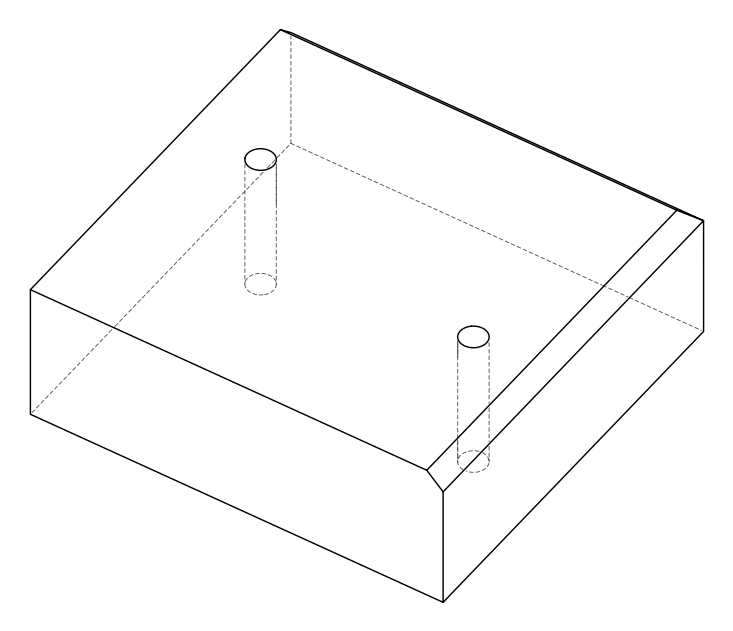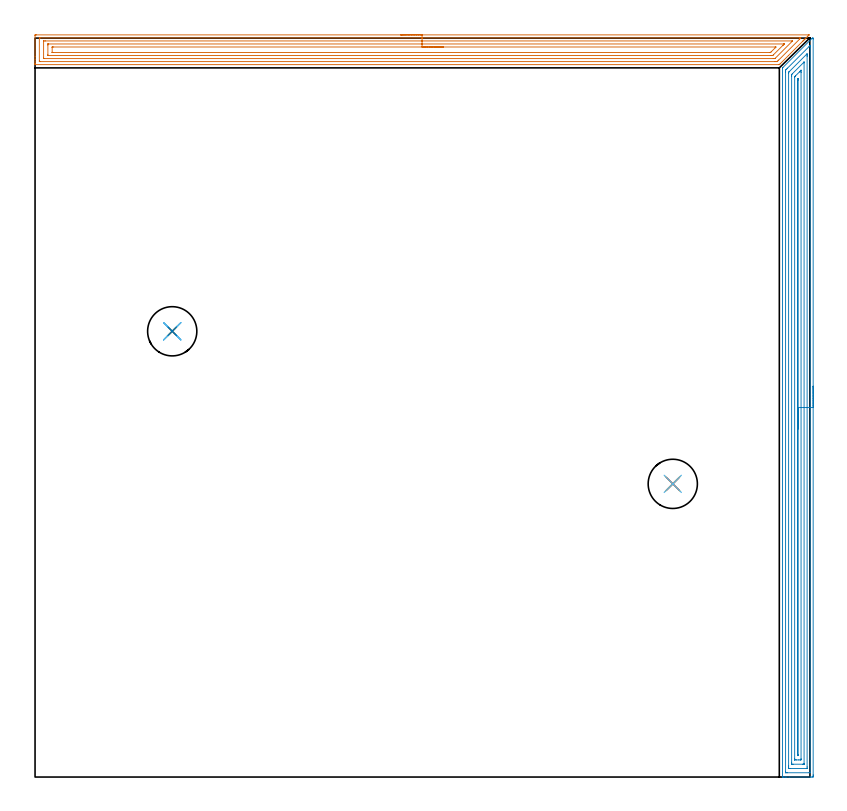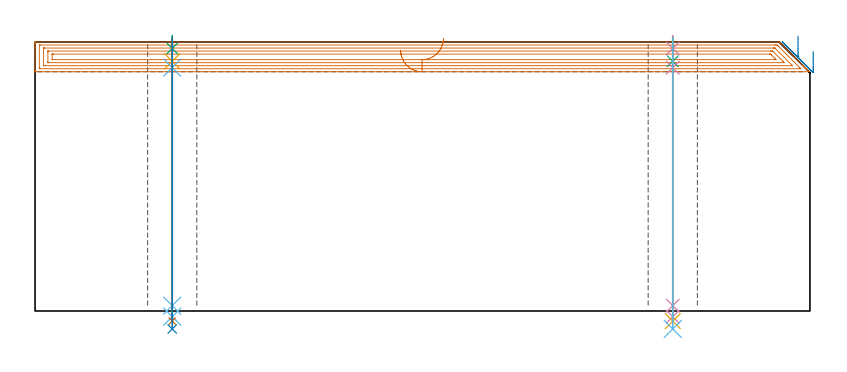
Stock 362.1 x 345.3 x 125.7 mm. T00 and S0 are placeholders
(PLAN: 12 operations, 9 tool changes, 34.4 min)
(1 AREA_MILL | FG_CHAMFER_SURFACE | UGT0205_001 | 14.51 min | 34974 mm3)
(2 AREA_MILL_1 | FG_CHAMFER_SURFACE_1 | UGT0205_001 | 16.43 min | 34375 mm3)
(3 SPOT_DRILL | STEP1HOLE | NXT0321_9005460120000 | 0.05 min | 190 mm3)
(4 SPOT_DRILL_1 | STEP1HOLE_1 | NXT0321_9005460120000 | 0.05 min | 186 mm3)
(5 DRILL_BLIND_HOLE_INTO_CENTER | STEP1HOLE | NXT0301_125 | 0.05 min | 172 mm3)
(6 GUN_DRILL_THROUGH_HOLE | STEP1HOLE | UGT0307_001 | 0.56 min | 2259 mm3)
(7 SPADE_DRILL_TO_ENLARGE_THROUGH_HOLE | STEP1HOLE | UGT0306_005 | 0.53 min | 18096 mm3)
(8 DRILL_TO_ENLARGE_THROUGH_HOLE | STEP1HOLE | UGT0301_055 | 0.55 min | 31460 mm3)
(9 DRILL_BLIND_HOLE_INTO_CENTER_1 | STEP1HOLE_1 | NXT0301_125 | 0.05 min | 178 mm3)
(10 GUN_DRILL_THROUGH_HOLE_1 | STEP1HOLE_1 | UGT0307_001 | 0.56 min | 2269 mm3)
(11 SPADE_DRILL_TO_ENLARGE_THROUGH_HOLE_1 | STEP1HOLE_1 | UGT0306_005 | 0.53 min | 18093 mm3)
(12 DRILL_TO_ENLARGE_THROUGH_HOLE_1 | STEP1HOLE_1 | UGT0301_055 | 0.55 min | 31466 mm3)
(TOOL UGT0205_001 | Chamfer Mill 20 x 3 x 45 deg. | D20 FL50 Z2)
(TOOL NXT0321_9005460120000 | NC Spot Drill, 142deg, 12mm, Carbide, Uncoated | D12 PA142 FL30 Z2)
(TOOL NXT0301_125 | Carbide Drill 6mm [861.1-0600-018A1-GP GC34] | D6 PA150 FL18.7 Z2)
(TOOL UGT0307_001 | Gun Drill 5 mm | D5 PA130 FL24 Z1)
(TOOL UGT0306_005 | Spade Drill 14.5mm | D14.5 PA132 FL10 Z2)
(TOOL UGT0301_055 | Twist Drill 23 mm | D23 PA118 FL155 Z2)
(OP 1 AREA_MILL)
G17 G21 G94 G90
T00 M6
G54
G17 G0 G90 X170.85 Y346.8 S1061 M3
G43 Z135.7 H0
Z121.8
G94 G1 X170.888 Z120.928 F250.
X171.002 Z120.063
X171.191 Z119.212
X171.453 Z118.38
X171.787 Z117.574
X172.19 Z116.8
X172.658 Z116.064
X173.19 Z115.372
X173.779 Z114.729
X174.422 Z114.14
X175.114 Z113.608
X175.85 Z113.14
X176.624 Z112.737
X177.43 Z112.403
X178.262 Z112.141
X179.113 Z111.952
X179.978 Z111.838
X180.85 Z111.8
X361.664 Y346.799 Z111.799
X361.683 Y346.794 Z111.804
X361.664 Y346.767 Z111.831
X361.529 Y346.628 Z111.971
X361.068 Y346.167 Z112.432
X360.886 Y345.984 Z112.612
X360.374 Y345.474 Z113.125
X360.173 Y345.272 Z113.326
X360.01 Y345.107 Z113.487
X359.85 Y344.949 Z113.648
X359.726 Y344.825 Z113.773
X359.572 Y344.669 Z113.926
X359.421 Y344.52 Z114.078
X359.279 Y344.378 Z114.22
X359.133 Y344.231 Z114.364
X358.992 Y344.091 Z114.507
X358.832 Y343.931 Z114.667
X358.695 Y343.793 Z114.803
X352.124 Y337.224 Z121.376
X348.099 Y333.198 Z125.4
X347.892 Y332.994 Z125.604
X347.795 Y332.903 Z125.689
X347.652 Y332.9 Z125.7
X0.185
X0.01 Y332.903 Z125.689
X0.003 Y333.054 Z125.538
X0. Y333.213 Z125.386
Y333.429 Z125.171
Y334.155 Z124.44
Y335.394 Z123.203
Y336.783 Z121.812
Y346.422 Z112.176
X0.004 Y346.682 Z111.916
X0.01 Y346.792 Z111.806
X0.123 Y346.799 Z111.799
X0.632 Y346.8 Z111.8
X180.85
Y345.386 Z113.214
X357.318 Y345.385 Z113.215
X357.49 Y345.384 Z113.216
X357.659 Y345.38 Z113.22
X357.812 Y345.373 Z113.227
X357.742 Y345.299 Z113.301
X357.596 Y345.148 Z113.452
X357.49 Y345.04 Z113.56
X357.303 Y344.853 Z113.747
X347.481 Y335.031 Z123.569
X347.12 Y334.676 Z123.924
X346.757 Y334.321 Z124.279
X346.59 Y334.319 Z124.281
X345.863 Y334.315 Z124.285
X345.7 Y334.314 Z124.286
X2.421 Y334.315 Z124.285
X2.257 Y334.316 Z124.284
X2.061 Y334.32 Z124.28
X2.019 Y334.321 Z124.279
X2.01 Y334.345 Z124.255
X2.007 Y334.38 Z124.22
X2.001 Y334.566 Z124.034
Y345.081 Z113.519
X2.005 Y345.219 Z113.381
X2.01 Y345.329 Z113.271
X2.019 Y345.379 Z113.221
X2.585 Y345.385 Z113.215
X180.85 Y345.386 Z113.214
Y343.972 Z114.628
X353.731 Y343.971 Z114.629
X353.801
X353.912 Y343.967 Z114.633
X353.944 Y343.965 Z114.635
X353.93 Y343.94 Z114.66
X353.912 Y343.913 Z114.687
X353.853 Y343.852 Z114.748
X353.794 Y343.793 Z114.807
X345.863 Y335.862 Z122.738
X345.764 Y335.771 Z122.829
X345.724 Y335.735 Z122.865
X345.684 Y335.734 Z122.866
X345.507 Y335.73 Z122.87
X345.151 Y335.729 Z122.871
X344.969 Y335.728 Z122.872
X4.392 Y335.729 Z122.871
X4.21 Y335.73 Z122.87
X4.029 Y335.734 Z122.866
X4.012 Y335.735 Z122.865
X4.008 Y335.748 Z122.852
X4.003 Y335.784 Z122.816
X4.001 Y335.838 Z122.762
X4. Y335.907 Z122.693
X4.001 Y343.793 Z114.807
X4.003 Y343.896 Z114.704
X4.007 Y343.947 Z114.653
X4.011 Y343.965 Z114.635
X4.032 Y343.967 Z114.633
X4.21 Y343.97 Z114.63
X4.922 Y343.972 Z114.628
X180.85
Y342.557 Z116.043
X349.808
X349.961 Y342.555 Z116.045
X350.04 Y342.553 Z116.047
X350.08 Y342.551 Z116.049
X350.071 Y342.532 Z116.068
X350.028 Y342.484 Z116.116
X349.958 Y342.41 Z116.19
X349.592 Y342.041 Z116.559
X349.517 Y341.966 Z116.634
X344.969 Y337.418 Z121.182
X344.748 Y337.206 Z121.394
X344.688 Y337.15 Z121.45
X344.597 Y337.148 Z121.452
X344.074 Y337.144 Z121.456
X343.707 Y337.143 Z121.457
X6.153
X6.092 Y337.144 Z121.456
X6.028 Y337.147 Z121.453
X6.012 Y337.149 Z121.451
X6.008 Y337.169 Z121.431
X6.005 Y337.222 Z121.378
X6. Y337.658 Z120.942
Y342.039 Z116.561
X6.006 Y342.478 Z116.122
X6.01 Y342.532 Z116.068
X6.013 Y342.551 Z116.049
X6.05 Y342.552 Z116.048
X6.19 Y342.555 Z116.045
X6.366 Y342.557 Z116.043
X180.85
Y341.143 Z117.457
X345.885
X346.226 Y341.136 Z117.464
X346.181 Y341.086 Z117.514
X346.066 Y340.966 Z117.634
X345.945 Y340.843 Z117.757
X345.863 Y340.761 Z117.839
X344.074 Y338.972 Z119.628
X343.854 Y338.752 Z119.848
X343.757 Y338.657 Z119.943
X343.695 Y338.6 Z120.
X343.661 Y338.571 Z120.029
X343.615 Y338.564 Z120.036
X343.18 Y338.557 Z120.043
X343.158
X8.66
X8.241 Y338.559 Z120.041
X8.032 Y338.562 Z120.038
X8.013 Y338.564 Z120.036
X8.008 Y338.578 Z120.022
X8.003 Y338.616 Z119.984
X8.001 Y338.671 Z119.929
X8. Y340.956 Z117.644
X8.002 Y341.052 Z117.548
X8.006 Y341.11 Z117.49
X8.01 Y341.137 Z117.463
X8.028 Y341.138 Z117.462
X8.245 Y341.141 Z117.459
X8.682 Y341.143 Z117.457
X180.85
X181.722 Z117.495
X182.586 Z117.609
X183.438 Z117.798
X184.27 Z118.06
X185.076 Z118.394
X185.85 Z118.797
X186.586 Z119.265
X187.278 Z119.796
X187.921 Z120.386
X188.51 Z121.029
X189.041 Z121.721
X189.51 Z122.457
X189.913 Z123.231
X190.247 Z124.037
X190.509 Z124.869
X190.698 Z125.72
X190.812 Z126.585
X190.85 Z127.457
G0 Z135.7
M5
M2
(OP 2 AREA_MILL_1)
G17 G21 G94 G90
T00 M6
G54
G17 G0 G90 X363.6 Y182.65 S1061 M3
G43 Z135.7 H0
Z121.4
G94 G1 Y182.612 Z120.528 F250.
Y182.498 Z119.664
Y182.309 Z118.812
Y182.047 Z117.98
Y181.713 Z117.174
Y181.31 Z116.4
Y180.842 Z115.664
Y180.31 Z114.972
Y179.721 Z114.329
Y179.078 Z113.74
Y178.386 Z113.209
Y177.65 Z112.74
Y176.876 Z112.337
Y176.07 Z112.003
Y175.238 Z111.741
Y174.386 Z111.552
Y173.522 Z111.438
Y172.65 Z111.4
Y1.003
X363.599 Y0.622 Z111.401
X363.594 Y0.115 Z111.404
X363.592 Y0.009 Z111.406
X363.091 Y0.004 Z111.906
X362.475 Y0. Z112.523
X352.465 Z122.529
X351.042 Z123.955
X350.694 Z124.301
X349.999 Z125.001
X349.699 Z125.3
X349.326 Z125.665
X349.303 Y0.009 Z125.688
X349.3 Y0.175 Z125.7
Y331.273
X349.304 Y331.395 Z125.689
X349.337 Y331.434 Z125.658
X349.444 Y331.545 Z125.555
X363.091 Y345.192 Z111.906
X363.192 Y345.29 Z111.805
X363.214 Y345.296 Z111.782
X363.592 Y345.298 Z111.407
X363.595 Y345.252 Z111.405
X363.598 Y345.125 Z111.402
X363.6 Y344.868 Z111.4
Y172.65
X362.186 Z112.814
X362.185 Y2.191 Z112.815
X362.184 Y2.082 Z112.816
X362.181 Y2.029 Z112.819
X362.18 Y2.01 Z112.82
X362.132 Y2.008 Z112.868
X361.725 Y2.001 Z113.275
X351.58 Y2. Z123.42
X351.099 Y2.001 Z123.901
X350.846 Y2.006 Z124.154
X350.73 Y2.01 Z124.27
X350.721 Y2.017 Z124.279
X350.718 Y2.036 Z124.282
X350.716 Y2.086 Z124.284
X350.715 Y2.187 Z124.285
X350.714 Y2.389 Z124.286
Y329.465
X350.72 Y330.353 Z124.28
X350.739 Y330.379 Z124.261
X351.158 Y330.805 Z123.842
X351.58 Y331.23 Z123.42
X361.688 Y341.338 Z113.312
X361.833 Y341.48 Z113.167
X362.154 Y341.792 Z112.846
X362.179 Y341.81 Z112.821
X362.181 Y341.725 Z112.819
X362.183 Y341.525 Z112.817
X362.186 Y341.124 Z112.814
Y172.65
X360.771 Z114.229
Y4.751
X360.769 Y4.197 Z114.231
X360.766 Y4.028 Z114.234
X360.765 Y4.014 Z114.235
X360.746 Y4.01 Z114.254
X360.695 Y4.004 Z114.305
X360.629 Y4.001 Z114.371
X352.66 Y4. Z122.34
X352.465 Y4.002 Z122.535
X352.27 Y4.006 Z122.73
X352.146 Y4.01 Z122.854
X352.136 Y4.085 Z122.864
X352.133 Y4.197 Z122.867
X352.13 Y4.535 Z122.87
X352.129 Y5.091 Z122.871
X352.128 Y5.43 Z122.872
X352.129 Y328.931 Z122.871
X352.131 Y329.209 Z122.869
X352.133 Y329.277 Z122.867
X352.135 Y329.309 Z122.865
X352.148 Y329.337 Z122.852
X352.287 Y329.486 Z122.713
X352.376 Y329.576 Z122.624
X352.465 Y329.666 Z122.535
X360.435 Y337.636 Z114.565
X360.488 Y337.688 Z114.512
X360.595 Y337.788 Z114.405
X360.765 Y337.947 Z114.235
X360.766 Y337.868 Z114.234
X360.77 Y337.529 Z114.23
X360.771 Y337.189 Z114.229
Y336.635
Y172.65
X359.357 Z115.643
Y6.178
X359.356 Y6.078 Z115.644
X359.353 Y6.018 Z115.647
X359.35 Y6.01 Z115.65
X359.343 Y6.006 Z115.657
X359.316 Y6.003 Z115.684
X359.099 Y6.001 Z115.901
X358.664 Y6. Z116.336
X354.22 Z120.78
X353.797 Y6.006 Z121.203
X353.587 Y6.01 Z121.413
X353.549 Y6.018 Z121.451
X353.547 Y6.054 Z121.453
X353.545 Y6.114 Z121.455
X353.543 Y6.684 Z121.457
Y6.878
Y327.504
X353.544 Y327.698 Z121.456
X353.547 Y328.048 Z121.453
X353.55 Y328.222 Z121.45
X353.558 Y328.298 Z121.442
X353.599 Y328.341 Z121.401
X353.842 Y328.592 Z121.158
X359.258 Y334.01 Z115.742
X359.302 Y334.051 Z115.698
X359.331 Y334.075 Z115.669
X359.35 Y334.089 Z115.65
X359.352 Y334.078 Z115.648
X359.355 Y334.008 Z115.645
X359.357 Y333.954 Z115.643
Y333.724
Y172.65
X357.943 Z117.057
Y8.499
X357.941 Y8.333 Z117.059
X357.936 Y8.01 Z117.064
X357.778 Y8.005 Z117.222
X357.551 Y8.001 Z117.449
X356.893 Y8. Z118.107
X355.781 Z119.219
X355.122 Y8.002 Z119.878
X355.028 Y8.005 Z119.972
X354.972 Y8.01 Z120.028
X354.964 Y8.018 Z120.036
X354.961 Y8.071 Z120.039
X354.958 Y8.166 Z120.042
X354.957 Y8.499 Z120.043
Y8.665
X354.958 Y326.97 Z120.042
X354.961 Y327.137 Z120.039
X354.964 Y327.244 Z120.036
X355.003 Y327.293 Z119.997
X355.122 Y327.42 Z119.878
X355.259 Y327.56 Z119.741
X355.396 Y327.698 Z119.604
X357.184 Y329.486 Z117.816
X357.483 Y329.784 Z117.517
X357.778 Y330.075 Z117.222
X357.933 Y330.223 Z117.067
X357.939 Y330.218 Z117.061
X357.941 Y330.215 Z117.059
X357.943 Y329.486 Z117.057
Y329.319
Y172.65
X356.529 Z118.471
X356.528 Y10.452 Z118.472
X356.526 Y10.141 Z118.474
X356.524 Y10.035 Z118.476
X356.522 Y10.016 Z118.478
X356.491 Y10.009 Z118.509
X356.452 Y10.004 Z118.548
X356.384 Y10.01 Z118.616
X356.378 Y10.078 Z118.622
X356.373 Y10.452 Z118.627
X356.372 Y10.612 Z118.628
Y325.911
X356.373 Y326.07 Z118.627
X356.376 Y326.17 Z118.624
X356.378 Y326.213 Z118.622
X356.392 Y326.233 Z118.608
X356.48 Y326.328 Z118.52
X356.5 Y326.346 Z118.5
X356.522 Y326.362 Z118.478
X356.524 Y326.336 Z118.476
X356.527 Y326.28 Z118.473
X356.528 Y325.911 Z118.472
X356.529 Y325.544 Z118.471
Y172.65
Y171.778 Z118.509
Y170.914 Z118.623
Y170.062 Z118.812
Y169.23 Z119.074
Y168.424 Z119.408
Y167.65 Z119.811
Y166.914 Z120.28
Y166.222 Z120.811
Y165.579 Z121.4
Y164.99 Z122.043
Y164.458 Z122.735
Y163.99 Z123.471
Y163.587 Z124.245
Y163.253 Z125.051
Y162.991 Z125.883
Y162.802 Z126.735
Y162.688 Z127.6
Y162.65 Z128.471
G0 Z135.7
M5
M2
(OP 3 SPOT_DRILL)
G17 G21 G94 G90
T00 M6
G54
G17 G0 G90 X64.1 Y208.3 S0 M3
G43 Z135.7 H0
G94 G81 G98 Z122.7 F250. R128.7
G80
M5
M2
(OP 4 SPOT_DRILL_1)
G17 G21 G94 G90
T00 M6
G54
G17 G0 G90 X298. Y137. S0 M3
G43 Z135.7 H0
G94 G81 G98 Z122.7 F250. R128.7
G80
M5
M2
(OP 5 DRILL_BLIND_HOLE_INTO_CENTER)
G17 G21 G94 G90
T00 M6
G54
G17 G0 G90 X64.1 Y208.3 S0 M3
G43 Z135.7 H1
G94 G81 G98 Z116.7 F250. R127.7
G80
M5
M2
(OP 6 GUN_DRILL_THROUGH_HOLE)
G17 G21 G94 G90
T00 M6
G54
G17 G0 G90 X64.1 Y208.3 M8
G43 Z135.7 H0
Z122.89
S716 M3
G94 G1 Z113.704 F125. M26
G4 X.084
Z2.5 F250.
G4 X.084
Z-2.666 F125.
G4 X.084
M5
M9
G0 Z122.89
Z135.7
M2
(OP 7 SPADE_DRILL_TO_ENLARGE_THROUGH_HOLE)
G17 G21 G94 G90
T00 M6
G54
G17 G0 G90 X64.1 Y208.3 S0 M3
G43 Z135.7 H0
G94 G73 G98 Z-4.728 F250. Q14.492 R127.7
G80
M5
M2
(OP 8 DRILL_TO_ENLARGE_THROUGH_HOLE)
G17 G21 G94 G90
T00 M6
G54
G17 G0 G90 X64.1 Y208.3 S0 M3
G43 Z135.7 H0
G94 G73 G98 Z-8.41 F250. Q22.352 R127.7
G80
M5
M2
(OP 9 DRILL_BLIND_HOLE_INTO_CENTER_1)
G17 G21 G94 G90
T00 M6
G54
G17 G0 G90 X298. Y137. S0 M3
G43 Z135.7 H1
G94 G81 G98 Z116.7 F250. R127.7
G80
M5
M2
(OP 10 GUN_DRILL_THROUGH_HOLE_1)
G17 G21 G94 G90
T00 M6
G54
G17 G0 G90 X298. Y137. M8
G43 Z135.7 H0
Z122.89
S716 M3
G94 G1 Z113.704 F125. M26
G4 X.084
Z2.5 F250.
G4 X.084
Z-2.666 F125.
G4 X.084
M5
M9
G0 Z122.89
Z135.7
M2
(OP 11 SPADE_DRILL_TO_ENLARGE_THROUGH_HOLE_1)
G17 G21 G94 G90
T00 M6
G54
G17 G0 G90 X298. Y137. S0 M3
G43 Z135.7 H0
G94 G73 G98 Z-4.728 F250. Q14.492 R127.7
G80
M5
M2
(OP 12 DRILL_TO_ENLARGE_THROUGH_HOLE_1)
G17 G21 G94 G90
T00 M6
G54
G17 G0 G90 X298. Y137. S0 M3
G43 Z135.7 H0
G94 G73 G98 Z-8.41 F250. Q22.352 R127.7
G80
M5
M2
